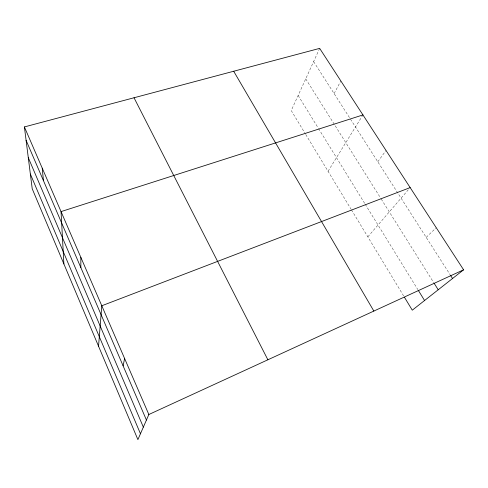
<?xml version="1.0" encoding="UTF-8"?>
<svg xmlns="http://www.w3.org/2000/svg" width="488" height="488" viewBox="0 0 488 488"><rect width="100%" height="100%" fill="white"/><g stroke="black" fill="none" stroke-linecap="round" stroke-linejoin="round"><path stroke-width="0.37" stroke-dasharray="2.44 1.83" d="M319.67 48.373L291.232 110.55L305.372 133.864M334.115 93.586L340.837 80.935M328.058 171.276L362.932 114.93M377.791 161.778L386.02 150.45M367.83 236.869L408.255 189.82M426.213 237.381L436.235 227.701M313.625 61.592L450.113 274.701M305.726 78.855L380.811 198.39M381.22 199.031L433.777 282.704M298.131 95.465L318.127 127.899M318.53 128.545L364.823 203.618M365.219 204.271L417.826 289.579M305.762 134.511L351.061 209.218M351.451 209.858L403.674 295.978"/><path stroke-width="0.73" d="M80.849 267.607L80.856 257.396M98.552 346.242L101.791 305.762L410.17 187.599M123.104 365.829L124.617 358.515M463.6 269.803L148.846 414.507L137.897 439.627L32.226 188.807L24.4 126.929L319.67 48.373L463.6 269.803L412.281 310.173L404.454 297.271M362.932 114.93L61.037 211.597L63.885 263.953M450.515 275.336L452.541 278.502M434.18 283.345L438.218 289.768M418.222 290.22L424.566 300.51M233.685 71.248L373.845 311.063M134.023 97.765L267.875 359.784M24.4 126.929L148.846 414.507M26.096 140.324L146.43 420.052M28.28 157.63L143.344 427.122M30.36 174.057L140.459 433.753M42.242 168.171L43.432 180.627"/></g></svg>
